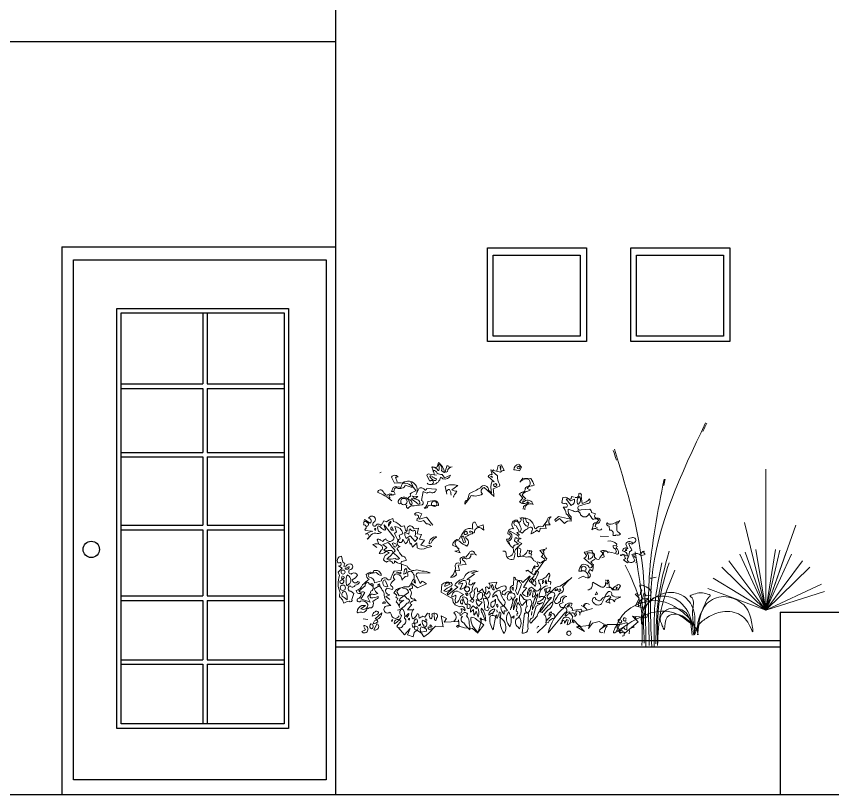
# Model space of a CAD drawing. Extents: x 152 to 700, y -120 to 84.
# Drawn here: x 224.946 to 228.525, y 73.567 to 76.977 of the extents above; entities that cross this region are included whole.
import ezdxf

# ---------------------------------------------------------------- set-up
doc = ezdxf.new("R2010")
doc.units = 0
doc.header["$LTSCALE"] = 0.03
doc.layers.get('0').update_dxf_attribs({"linetype": 'CONTINUOUS'})
doc.layers.add('MUEBLES', color=8, linetype='CONTINUOUS')
doc.layers.add('VEJETACION', color=94, linetype='CONTINUOUS', lineweight=15)

# ---------------------------------------------------------------- blocks, each defined once
blk = doc.blocks.new('A$C76B14522')
at = {"layer": 'VEJETACION'}
for q in [(0.1687, 0.4126), (0.1063, 0.2566), (0.2568, 0.2489), (0.1085, 0.1697), (0.1403, 0.1779), (0.197, 0.1779), (0.2104, 0.1752), (0.2289, 0.1697), (0.0609, 0.1443), (0.0933, 0.1636), (0.244, 0.1636), (0.2765, 0.1443), (0.0402, 0.1262), (0.2972, 0.1262), (0.0148, 0.0937), (0.3318, 0.0763), (0, 0.0632), (0.3402, 0.0549)]:
    blk.add_line((0.1687, 0), q, dxfattribs=at)
blk = doc.blocks.new('A$C01140E55')
at = {"layer": 'VEJETACION'}
for points in [[(0.4186, 0.7321), (0.4138, 0.7425), (0.4129, 0.7434, -0.240921), (0.4421, 0.7293), (0.4449, 0.7293, 0.236053), (0.4421, 0.7566, -0.5), (0.4571, 0.7293, 0.236053), (0.4694, 0.7208, 0.211075), (0.443, 0.7641, 0.162277), (0.4421, 0.7547), (0.4402, 0.7547, -0.383194), (0.4317, 0.7415, -0.056625), (0.4195, 0.7444), (0.4176, 0.7444)], [(0.6877, 0.6145), (0.6444, 0.654, 0.636124), (0.6359, 0.6258, -0.212875), (0.587, 0.6192, -0.040161), (0.5597, 0.5816, -0.538727), (0.571, 0.5985, -0.038391), (0.5795, 0.6277, 0.023422), (0.6275, 0.6531, -0.778931), (0.6632, 0.6418), (0.6764, 0.6296, -0.14267), (0.6783, 0.6823), (0.6877, 0.6785), (0.6613, 0.702, -0.349304), (0.6783, 0.7114), (0.6736, 0.7312), (0.715, 0.7218, -0.186783), (0.7319, 0.7293), (0.7197, 0.7538), (0.7056, 0.7509), (0.6999, 0.7274)], [(0.795, 0.7566, 0.315994), (0.7733, 0.7312, -0.114075), (0.7987, 0.7265), (0.8081, 0.7434), (0.7968, 0.7547)], [(0.4251, 0.7095, 0.143021), (0.4195, 0.7293, -0.358047), (0.4374, 0.7171, 0.172546), (0.46, 0.7105, -0.123093), (0.4694, 0.6964), (0.4967, 0.7086, -0.40274), (0.4628, 0.6917, 0.082748), (0.4524, 0.7001, -0.343094), (0.4195, 0.6672)], [(0.4901, 0.7387, 0.651581), (0.4797, 0.7491, -0.045349), (0.4713, 0.719), (0.4694, 0.7208)], [(0.4769, 0.7208), (0.4825, 0.7246, -0.365204), (0.5042, 0.7444)], [(0.6867, 0.6192, -0.04158), (0.6839, 0.6484, 0.012192), (0.7112, 0.6597, 0.248367), (0.7112, 0.6681, -0.13884), (0.7027, 0.7048), (0.6802, 0.7246), (0.6849, 0.7331)], [(0.7169, 0.7378), (0.7169, 0.7472, 0.535172), (0.714, 0.7415), (0.7169, 0.7293)], [(0.7912, 0.7453, -0.449051), (0.7997, 0.7453, -0.780762), (0.7921, 0.7368, -0.5), (0.7884, 0.7444)], [(0.2322, 0.6079, -1.044418), (0.2369, 0.6211, -0.323349), (0.2454, 0.6201), (0.2463, 0.623), (0.2539, 0.6249, -0.840088), (0.2736, 0.655, 0.4142), (0.2793, 0.6568, -0.154678), (0.2925, 0.6794), (0.2934, 0.6804)], [(0.2623, 0.6794), (0.2558, 0.7001, 0.123093), (0.2661, 0.7011, 0.499542), (0.2379, 0.7001), (0.2511, 0.6738, -0.074951), (0.2887, 0.6728, -0.294968), (0.3442, 0.6399, 0.096375), (0.3197, 0.6258), (0.3226, 0.6164, 0.398468), (0.3094, 0.6013, -0.659393), (0.3254, 0.5769, -0.217575), (0.3132, 0.5985, 0.649521), (0.2671, 0.5947, 0.661377), (0.2774, 0.5834)], [(0.2887, 0.6757), (0.2887, 0.6728), (0.2887, 0.6757), (0.2859, 0.6719, -0.162277), (0.3075, 0.6823, -0.516235), (0.3489, 0.6314), (0.3489, 0.6343)], [(0.3941, 0.6738, 0.566177), (0.4016, 0.6691, 0.534058), (0.4214, 0.6766, 0.630219), (0.4063, 0.6823), (0.3931, 0.7067, -0.679398), (0.4035, 0.7124), (0.4355, 0.7077)], [(0.411, 0.7058, 0.926025), (0.4091, 0.6973, 0.286789), (0.4317, 0.6841), (0.4355, 0.6917, -0.120178), (0.4138, 0.703)], [(0.6717, 0.702), (0.6802, 0.6973, 0.276978), (0.6764, 0.7039), (0.6717, 0.702)], [(0.8222, 0.5562, -0.61586), (0.858, 0.5797, 0.591492), (0.8194, 0.5929), (0.8119, 0.5891, -0.334061), (0.827, 0.6051), (0.811, 0.6201, -0.300079), (0.8354, 0.638), (0.8467, 0.6446), (0.8326, 0.6503, -0.24559), (0.8561, 0.6616), (0.8627, 0.6644, 0.064346), (0.8486, 0.6935), (0.8128, 0.6945), (0.8006, 0.6776, -0.216293), (0.8288, 0.6926, -0.89946), (0.8307, 0.6568, 0.265564), (0.8232, 0.6493, -0.5), (0.81, 0.6333, 0.034439), (0.7978, 0.6258), (0.8128, 0.6079), (0.7987, 0.5919, 0.461777), (0.8354, 0.5919), (0.8411, 0.5891), (0.8157, 0.5712), (0.8147, 0.5599)], [(0.3226, 0.6794), (0.331, 0.6597, -0.489075), (0.3245, 0.655), (0.2972, 0.6644, -0.380188), (0.283, 0.6512, -0.181808), (0.2623, 0.6512, 0.224854), (0.2567, 0.6578, 0.162277), (0.2445, 0.654), (0.2379, 0.6361), (0.2463, 0.6361)], [(0.299, 0.5787), (0.3047, 0.575, 0.54657), (0.3094, 0.5627, -0.272095), (0.3367, 0.574), (0.3724, 0.5787, 0.677032), (0.3696, 0.5966), (0.3771, 0.6361), (0.3922, 0.6296, -0.248367), (0.4148, 0.6314, 0.452606), (0.4336, 0.6465), (0.3922, 0.6503, -0.333328), (0.3837, 0.6418, 0.430618), (0.3593, 0.6512), (0.3442, 0.622)], [(0.4797, 0.6249), (0.4722, 0.6587, -0.198578), (0.5277, 0.6625), (0.5023, 0.6437, 0.173447), (0.5239, 0.638, -0.044205), (0.5108, 0.6183), (0.5089, 0.6136), (0.5108, 0.6117)], [(0.4788, 0.6343, -0.388977), (0.492, 0.6456, -0.162277), (0.4985, 0.6211)], [(0.6905, 0.6691, -0.442368), (0.6971, 0.67, -1.516525), (0.6849, 0.6663), (0.6877, 0.6681)], [(0.2388, 0.5957, 0.094757), (0.1758, 0.6333, -0.699951), (0.2012, 0.6361, 0.222214), (0.2181, 0.6192, -0.480621), (0.2435, 0.6201), (0.2445, 0.6211)], [(1.1403, 0.4781), (1.13, 0.4828, -0.157089), (1.1469, 0.511, 0.333328), (1.1215, 0.5138, -0.128128), (1.1045, 0.5411, -0.797302), (1.0641, 0.5411), (1.0547, 0.5515, -0.408356), (1.034, 0.5524), (1.0123, 0.5599, 0.259506), (1.0246, 0.5251), (1.0246, 0.5063, 0.302765), (0.9954, 0.4969), (0.9737, 0.5185), (0.9568, 0.5053), (0.953, 0.5129), (0.969, 0.527), (1.0217, 0.5157, 0.117401), (1.0029, 0.5392, 0.173203), (0.9897, 0.5684), (1.0067, 0.5684, 0.806671), (0.9926, 0.5834, -0.276978), (0.9841, 0.5891), (0.9888, 0.6107, -0.330963), (1.0227, 0.5957), (1.0396, 0.6032, -0.419418), (1.0246, 0.5759), (1.0029, 0.6023), (1.0246, 0.6051), (1.0264, 0.6154), (1.0377, 0.6117)], [(1.0424, 0.6107, 0.600372), (1.0584, 0.6277, -0.753342), (1.0697, 0.6164), (1.0735, 0.5844, 0.194229), (1.1055, 0.6042, -0.678314), (1.0961, 0.5834, 0.051498), (1.0575, 0.5722, 0.881622), (1.0688, 0.5562), (1.1074, 0.559, -0.201935), (1.1149, 0.5439), (1.1318, 0.5392), (1.1309, 0.5364, 0.881622), (1.1422, 0.5204, -1.244614), (1.1347, 0.4997, 0.436066), (1.1215, 0.4865), (1.1158, 0.4686, -0.359619), (1.1394, 0.4715, 0.522507), (1.1591, 0.4724)], [(1.0613, 0.6154, -0.434998), (1.0547, 0.5797, -0.383423), (1.0613, 0.6154)], [(0.3405, 0.6042, 0.021729), (0.3527, 0.6004, -0.356949), (0.3612, 0.5834, -0.482147), (0.348, 0.5863), (0.3245, 0.6042), (0.3376, 0.607), (0.3405, 0.6042)], [(0.412, 0.575, 0.453766), (0.395, 0.5675, -0.265564), (0.3809, 0.5637, 0.264557), (0.3969, 0.5929), (0.428, 0.5966, -0.415939), (0.444, 0.575), (0.4402, 0.575)], [(0.4167, 0.574, 0.366302), (0.4346, 0.575), (0.4374, 0.575), (0.4346, 0.5759, 1.810471), (0.4148, 0.5759, 0.099014), (0.427, 0.575), (0.4289, 0.575)], [(0.4195, 0.4884), (0.3913, 0.5242), (0.3593, 0.5148), (0.3706, 0.5383, 0.323273), (0.3386, 0.5392), (0.3423, 0.5336, -1.034378), (0.3508, 0.5166), (0.348, 0.5091, 0.280991), (0.3781, 0.5101), (0.3913, 0.495, -0.26123), (0.4101, 0.4875)], [(0.1268, 0.4828, 0.326447), (0.1146, 0.4903), (0.1165, 0.4931, -0.099014), (0.1155, 0.4988), (0.1165, 0.5025, -0.522827), (0.1306, 0.5006), (0.1334, 0.4997, -0.276978), (0.1363, 0.4893, -0.123093), (0.1268, 0.4818, -0.350769), (0.1231, 0.4724, 0.4142), (0.1221, 0.4658), (0.1494, 0.463)], [(0.173, 0.3915), (0.156, 0.4037, -0.294098), (0.1955, 0.3981, -0.441696), (0.1927, 0.3793), (0.1842, 0.3651, 0.332855), (0.2106, 0.3727, -0.375732), (0.2275, 0.3661, 0.339447), (0.2031, 0.3369, 0.128281), (0.2162, 0.3275, -0.578079), (0.2435, 0.3209, 0.276978), (0.2501, 0.3247), (0.2511, 0.3331, 0.124008), (0.2783, 0.319), (0.2812, 0.3294), (0.3019, 0.335, 0.463104), (0.2849, 0.3529, -0.025284), (0.2623, 0.384), (0.2623, 0.3877), (0.2755, 0.3952, -0.779266), (0.2755, 0.4291), (0.2708, 0.4451, 0.118973), (0.2868, 0.4526, 0.363647), (0.252, 0.4828), (0.2595, 0.4602), (0.2501, 0.4526), (0.2642, 0.4263, -0.5), (0.268, 0.4188, 0.970154), (0.2859, 0.4254), (0.2868, 0.4272), (0.299, 0.4075, 0.208466), (0.3113, 0.4282, -0.5), (0.315, 0.4282, 0.056854), (0.3197, 0.4056), (0.3235, 0.4103), (0.3292, 0.3934), (0.348, 0.4112), (0.3508, 0.3905, 0.333328), (0.3903, 0.3905), (0.4148, 0.3952, 0.334427), (0.3894, 0.3962), (0.3659, 0.4009), (0.3828, 0.4235), (0.3602, 0.4282), (0.3696, 0.4489), (0.3508, 0.4508), (0.3564, 0.4762), (0.3348, 0.4734, 1.125015), (0.3066, 0.4658), (0.3028, 0.4611, -0.162277), (0.2953, 0.4856), (0.2802, 0.4828, 0.14122), (0.2463, 0.5053), (0.2435, 0.5176, 0.106674), (0.2153, 0.5035), (0.204, 0.5082), (0.1927, 0.4875, 0.62291), (0.1673, 0.4846, -0.972748), (0.1607, 0.5016, 0.276978), (0.1664, 0.5204, 0.613373), (0.1372, 0.5195, -0.688248), (0.1447, 0.4978), (0.1193, 0.5138), (0.1174, 0.5091)], [(0.2256, 0.4865), (0.2247, 0.4846, -0.369919), (0.2351, 0.5063, -0.265564), (0.2313, 0.4959), (0.2256, 0.4865)], [(0.5239, 0.3924), (0.5051, 0.4018, -0.357925), (0.5343, 0.4282, -0.02861), (0.5578, 0.4668, -0.284912), (0.5936, 0.4715, -0.072906), (0.5936, 0.4978, -0.350769), (0.6039, 0.5016), (0.6143, 0.4818), (0.6388, 0.4903), (0.6425, 0.4677, -0.042465), (0.6275, 0.4781, 0.482147), (0.6011, 0.4583), (0.5964, 0.4536)], [(0.8062, 0.5213, -0.4021), (0.8646, 0.479, 0.236053), (0.8702, 0.4724, -0.350769), (0.9004, 0.4837), (0.9201, 0.5082, -0.513931), (0.938, 0.5251, 0.519897), (0.9333, 0.4912), (0.9116, 0.4903), (0.9154, 0.4752), (0.8891, 0.4762, -0.233566), (0.8834, 0.4592), (0.874, 0.4668, -0.081039), (0.8495, 0.4508), (0.8477, 0.4508), (0.8495, 0.4508, -0.147995), (0.8542, 0.4668, 0.442368), (0.8495, 0.4809, 0.265564), (0.8345, 0.4734, 0.169403), (0.811, 0.4536), (0.8015, 0.4602, 0.349014), (0.8034, 0.4818, 0.066803), (0.7884, 0.511, 0.501038), (0.7648, 0.4893), (0.7724, 0.4734, 0.492294), (0.747, 0.4508, -0.5), (0.7583, 0.4357, -0.4142), (0.7413, 0.4282, 0.138321), (0.7696, 0.3896, -0.529709), (0.7488, 0.3501)], [(0.8006, 0.5213), (0.8025, 0.5204, -1.00415), (0.7884, 0.5053, 1.247116), (0.7837, 0.4865), (0.7987, 0.4592), (0.7874, 0.4564), (0.7987, 0.4451)], [(0.8204, 0.5185, 0.54657), (0.8157, 0.5063, 0.310577), (0.8354, 0.4828), (0.8401, 0.4997, -0.131805), (0.8288, 0.5044), (0.8251, 0.5185)], [(1.225, 0.5053), (1.2194, 0.4941, -0.4142), (1.2259, 0.4922, 0.112411), (1.2278, 0.4592, -0.302765), (1.2363, 0.4555, -0.099014), (1.241, 0.4498, -0.357651), (1.2222, 0.447, -0.463791), (1.2081, 0.4461, 0.593826), (1.193, 0.4677), (1.1911, 0.4846, -0.62767), (1.1827, 0.5006, 0.457672), (1.1939, 0.4941, 0.184982), (1.2203, 0.5006), (1.2353, 0.5072), (1.2382, 0.5091), (1.2288, 0.4969)], [(0.1824, 0.4065), (0.1748, 0.4244, -0.563461), (0.1899, 0.4235), (0.2002, 0.4178, -0.132751), (0.2125, 0.4291, 0.770752), (0.2492, 0.4348), (0.2059, 0.4912, 0.176163), (0.2097, 0.4752, -0.659393), (0.2078, 0.4668, -0.051254), (0.1918, 0.4781, 0.123093), (0.1795, 0.4865, 0.535172), (0.1937, 0.4564, -0.225418), (0.1692, 0.4545, 0.260452), (0.1438, 0.4414), (0.1306, 0.4282, 1.152542), (0.1221, 0.4498)], [(0.1673, 0.4705, 0.618027), (0.1664, 0.4752, 0.162277), (0.1635, 0.4715), (0.1673, 0.4658)], [(0.2454, 0.4677, -1), (0.2388, 0.4818), (0.2463, 0.4658)], [(0.315, 0.4639, -0.480621), (0.3197, 0.4724, 0.516449), (0.3405, 0.4677, -0.249695), (0.3395, 0.4414, -0.105927), (0.3536, 0.4329), (0.3414, 0.4169), (0.3188, 0.4423, -0.054871), (0.3019, 0.431, -0.192581), (0.2962, 0.4583), (0.3141, 0.4498), (0.315, 0.4611)], [(0.1551, 0.4621, 0.093063), (0.1278, 0.4526)], [(0.4355, 0.4367), (0.4364, 0.4367, 0.20787), (0.411, 0.4122), (0.4026, 0.4075, -0.455139), (0.4346, 0.4376), (0.4355, 0.4367)], [(0.5861, 0.4545, -0.618027), (0.5804, 0.4621, -0.649872), (0.5926, 0.4536), (0.5926, 0.4517, 0.048447), (0.5635, 0.4395, 0.291199), (0.5635, 0.4329, -0.493149), (0.5682, 0.3971, -0.073044), (0.5381, 0.4159, 0.819794), (0.5164, 0.4075, 0.07692), (0.5324, 0.3821, 0.333328), (0.5324, 0.3877), (0.5287, 0.3896)], [(0.5465, 0.4385, -0.302765), (0.5531, 0.4404), (0.5625, 0.4159, -0.816528), (0.5522, 0.4169), (0.5446, 0.4376)], [(0.5635, 0.4639, 0.326447), (0.5559, 0.4517, 1.475342), (0.5654, 0.4621)], [(0.8053, 0.4319, -0.243835), (0.7959, 0.4282, -0.263626), (0.7893, 0.4197), (0.8091, 0.4094), (0.7884, 0.3915, -0.535172), (0.7855, 0.3868, 0.371796), (0.779, 0.3651, -0.090164), (0.7733, 0.3407, -0.594772), (0.7404, 0.3661, 0.312363), (0.7347, 0.3745), (0.7253, 0.3755)], [(0.7696, 0.3896, 0.333328), (0.7733, 0.3943, -0.5), (0.7771, 0.4009), (0.795, 0.4065), (0.7771, 0.4207, -0.099014), (0.7799, 0.4338), (0.7865, 0.4338, 0.663971), (0.7968, 0.4301, 0.376755), (0.7808, 0.4498), (0.7573, 0.4621, 0.5), (0.7573, 0.4545, -0.682281), (0.7507, 0.4207), (0.7545, 0.4094)], [(1.3445, 0.3595, -0.369919), (1.3238, 0.3614, 0.264481), (1.2918, 0.3604), (1.304, 0.3341, -0.666656), (1.2702, 0.3397, 0.123093), (1.2815, 0.3717), (1.2918, 0.3793, -0.027252), (1.2777, 0.4075, -0.720749), (1.2815, 0.4103), (1.2909, 0.4056, 0.03653), (1.3078, 0.4178, 0.769547), (1.2899, 0.4329), (1.2749, 0.431)], [(0.2445, 0.368, -0.033035), (0.2727, 0.3435, -0.399994), (0.2539, 0.3435, -0.122452), (0.2172, 0.3407, 0.012192), (0.2539, 0.3764, 0.056335), (0.2407, 0.3924, 0.100357), (0.2219, 0.4131), (0.2002, 0.4037), (0.2172, 0.3915), (0.204, 0.3802, 0.349121), (0.2228, 0.3783), (0.2388, 0.3783), (0.2445, 0.368)], [(0.2445, 0.4028), (0.2407, 0.4094, -0.309357), (0.2529, 0.4094, -0.468369), (0.2586, 0.3971, -0.763794), (0.2482, 0.3971), (0.2463, 0.4)], [(1.1855, 0.4197, -0.247742), (1.225, 0.4056, 0.207977), (1.225, 0.3962), (1.2288, 0.3952)], [(1.2203, 0.3981), (1.209, 0.4, 0.37204), (1.2194, 0.384), (1.2241, 0.3727), (1.2194, 0.3698)], [(1.2993, 0.4112), (1.2937, 0.4103, 0.686798), (1.2645, 0.4056), (1.2739, 0.3858, 0.648468), (1.2504, 0.3764, -0.37442), (1.272, 0.3529), (1.2513, 0.3623, -0.236053), (1.2504, 0.3585), (1.2457, 0.3595), (1.2457, 0.3557), (1.241, 0.3557, -0.4142), (1.2429, 0.3595)], [(0.6096, 0.3576, -0.140045), (0.5992, 0.3717, 0.57489), (0.5776, 0.3661), (0.5635, 0.3491, 0.29335), (0.539, 0.3435), (0.5399, 0.3209), (0.5296, 0.3247, 0.477875), (0.5174, 0.3087, -0.21463), (0.5145, 0.2889, -0.178345), (0.4995, 0.2635), (0.4976, 0.2597, 0.217789), (0.5221, 0.272), (0.5164, 0.2917), (0.5362, 0.2908), (0.5305, 0.3134), (0.5644, 0.3162, 0.213028), (0.5484, 0.3369, -0.817993), (0.5606, 0.3435, 0.658905), (0.5851, 0.3623), (0.5964, 0.3614)], [(0.8448, 0.3774), (0.8345, 0.3802, -0.35936), (0.7959, 0.352, -0.872879), (0.7903, 0.3557), (0.7893, 0.3877, -0.762802), (0.8034, 0.3764, -0.205246), (0.8006, 0.3633), (0.8034, 0.3529)], [(0.8505, 0.2823, 0.4142), (0.8561, 0.2946, -0.085083), (0.8655, 0.3115, 0.409286), (0.8815, 0.3106), (0.874, 0.3275, -0.286789), (0.89, 0.3228, -0.035156), (0.9088, 0.335), (0.9098, 0.3407), (0.8938, 0.352, 0.308105), (0.9013, 0.3633), (0.8881, 0.3783, -0.220123), (0.9041, 0.3802), (0.906, 0.3783), (0.9107, 0.383, 0.907883), (0.9051, 0.3708, 0.222046), (0.9182, 0.3416, -0.523941), (0.9088, 0.335), (0.8768, 0.2889, -0.099014), (0.8815, 0.2833, -0.106323), (0.8646, 0.2475, -0.326889), (0.8684, 0.223), (0.8674, 0.2221), (0.8411, 0.2447), (0.8618, 0.2644, -0.165176), (0.8731, 0.2899, -0.200851), (0.8674, 0.2729, -0.173203), (0.8486, 0.2804), (0.8354, 0.2917, 0.236053), (0.8298, 0.288), (0.826, 0.2899)], [(0.8514, 0.3614, -0.178345), (0.8411, 0.367, -0.817993), (0.8533, 0.3736), (0.8505, 0.3651)], [(1.0716, 0.288), (1.0594, 0.287, -0.159866), (1.0716, 0.3153, -0.443787), (1.1045, 0.3021, 1.153), (1.1093, 0.319), (1.081, 0.3444, 0.251633), (1.0923, 0.3557), (1.0829, 0.3708, -0.035156), (1.114, 0.3774), (1.1168, 0.3774, 0.326782), (1.1281, 0.3633, 0.618027), (1.1478, 0.3397, -0.102722), (1.1629, 0.3604, 0.333328), (1.1544, 0.3745, -0.346832), (1.1845, 0.3717, -0.064789), (1.2231, 0.3633, 0.5), (1.2325, 0.3651, 0.287735), (1.2231, 0.3877), (1.2241, 0.3924)], [(1.1215, 0.3651, -0.489075), (1.0998, 0.3397, 0.257034), (1.0942, 0.368, -0.076462), (1.1158, 0.3661), (1.1196, 0.3651)], [(1.177, 0.3755, 0.092926), (1.1657, 0.3698), (1.1704, 0.351), (1.1591, 0.3454)], [(1.3031, 0.3642, 0.656815), (1.3097, 0.3463, -0.053406), (1.3125, 0.3266), (1.3078, 0.3247)], [(1.3313, 0.3642, -0.132751), (1.3436, 0.3755, -0.5), (1.3436, 0.3717), (1.3417, 0.3708), (1.3492, 0.3604)], [(0.0073, 0.3096, 0.475967), (0.0167, 0.3218, 0.663971), (0.0102, 0.3247), (0.0026, 0.3247, -0.578598), (0.0177, 0.3529), (0.0243, 0.3266, -0.062256), (0.0337, 0.3209, 0.15036), (0.029, 0.3077), (0.0356, 0.3049, -0.28447), (0.0563, 0.32, -0.892212), (0.0553, 0.2936, 0.789642), (0.061, 0.2748, -0.497391), (0.0892, 0.2701, -0.176483), (0.0657, 0.2503, 0.748825), (0.0901, 0.2419), (0.0977, 0.24, -0.225281), (0.0779, 0.2259, -0.647598), (0.0563, 0.223, 0.955292), (0.06, 0.1995), (0.0723, 0.1901), (0.0638, 0.1638, -1), (0.0525, 0.1562, 0.125122), (0.029, 0.1468, -0.137939), (0.0233, 0.1619, -0.062256), (0.0102, 0.1769, -0.18132), (0.013, 0.192, -0.210037), (0.0102, 0.2682), (0.0036, 0.2833), (0.0214, 0.3002), (0.0055, 0.3106)], [(0.811, 0.3538), (0.8307, 0.3482, -0.510468), (0.8599, 0.3341), (0.8702, 0.3294)], [(1.0575, 0.256), (1.0782, 0.2663, 0.25), (1.1027, 0.2588, 0.663467), (1.1008, 0.2814, -0.148178), (1.1083, 0.2955), (1.1187, 0.288, 0.057068), (1.1224, 0.3162, -0.099014), (1.1121, 0.3284), (1.129, 0.3397)], [(0.0525, 0.3077, -0.637756), (0.0327, 0.2983), (0.0497, 0.3068)], [(0.3282, 0.2334, 0.068298), (0.3517, 0.2146), (0.3913, 0.2315, 0.035156), (0.3724, 0.2437), (0.363, 0.2334), (0.3508, 0.2607, -0.984375), (0.3612, 0.2795), (0.4073, 0.2804, 0.108856), (0.3724, 0.288), (0.348, 0.2936, -0.448303), (0.3066, 0.3096), (0.2812, 0.3181), (0.2821, 0.2899), (0.2492, 0.288, 0.080551), (0.2341, 0.2522, -0.524551), (0.2153, 0.2569, 0.59317), (0.1937, 0.2447), (0.1626, 0.2362, 0.390503), (0.141, 0.2607, -0.868866), (0.1466, 0.2776), (0.1711, 0.2823, 0.173203), (0.1927, 0.2682, 0.499069), (0.1598, 0.2899, -0.72995), (0.1457, 0.2833, 0.115616), (0.1268, 0.2729, 0.276978), (0.1391, 0.2522, 0.033035), (0.1108, 0.2277, -0.228363), (0.0826, 0.2023, 0.456192), (0.1043, 0.1901, -0.433426), (0.0892, 0.1666, 1.078903), (0.1024, 0.1562, -0.36409), (0.1344, 0.1421, -0.580322), (0.1033, 0.1224), (0.1231, 0.1365), (0.108, 0.1374, 0.321106), (0.0873, 0.1082, 0.566177), (0.0939, 0.1064, -0.211075), (0.1118, 0.1064, 0.243835), (0.1306, 0.1224, -0.145935), (0.1504, 0.1271, 0.321701), (0.156, 0.1553, -0.013153), (0.1758, 0.1675, 0.333328), (0.1786, 0.176, -0.053406), (0.1475, 0.1703, -1.029831), (0.1588, 0.1854, 0.141342), (0.1777, 0.1901, -0.23027), (0.1617, 0.2108), (0.1871, 0.2249), (0.1852, 0.2325), (0.1767, 0.2268, -0.215332), (0.1974, 0.2042, -0.302765), (0.2049, 0.1816, 0.214661), (0.2351, 0.1374, -0.032745), (0.2144, 0.1346, 1.185196), (0.2313, 0.1082, -0.115112), (0.2379, 0.0951, 0.379791), (0.2511, 0.081, 0.362045), (0.2708, 0.0913)], [(0.2304, 0.1628), (0.2125, 0.1769), (0.2304, 0.1835, -0.43013), (0.2115, 0.2042, -0.263626), (0.2181, 0.2127), (0.2416, 0.207, 0.489075), (0.2379, 0.2212, -0.178345), (0.2332, 0.2287, -0.14975), (0.252, 0.2513, -0.856918), (0.2633, 0.2748, -0.338852), (0.284, 0.2503), (0.283, 0.2475, -0.055374), (0.2981, 0.2644), (0.3085, 0.2654, 0.195877), (0.3075, 0.2795, -0.724503), (0.332, 0.2767, -0.43483), (0.3301, 0.2466, 0.345184), (0.3301, 0.2193, -0.544022), (0.3179, 0.2108), (0.315, 0.2089, -0.362045), (0.3245, 0.1854, 0.396576), (0.3254, 0.1685, 0.236053), (0.3376, 0.1656), (0.3452, 0.1581, 0.401123), (0.3188, 0.1449), (0.3263, 0.1412), (0.3075, 0.1186, 0.137604), (0.3357, 0.1205, 0.396027), (0.332, 0.0781, 0.180374), (0.3508, 0.1007, -0.463791), (0.3574, 0.0932), (0.3583, 0.081, 0.051575), (0.3743, 0.0904), (0.3837, 0.0857, -0.023788), (0.395, 0.1035), (0.4044, 0.1017, 0.368179), (0.411, 0.0791, 0.264557), (0.4148, 0.0998), (0.4195, 0.1017)], [(0.2925, 0.2833, -0.350769), (0.3009, 0.2993, -0.561172), (0.2915, 0.2739), (0.2915, 0.2804)], [(0.6124, 0.2861), (0.6115, 0.288, 0.262833), (0.5606, 0.2692), (0.5531, 0.2541, 0.194489), (0.5145, 0.2268), (0.5287, 0.2174), (0.4844, 0.1845, -0.535172), (0.4835, 0.191), (0.5042, 0.2099), (0.4995, 0.2146, -0.445358), (0.4675, 0.2014, -0.112671), (0.4985, 0.2212, 0.498764), (0.4995, 0.2381, 0.269211), (0.4581, 0.2287), (0.4553, 0.1958), (0.5061, 0.1656, 0.212448), (0.5164, 0.1402), (0.5371, 0.1318, -0.669449), (0.5597, 0.1139, 0.362045), (0.5418, 0.1224, -1.319412), (0.5258, 0.1092, 0.480621), (0.5108, 0.1035, -0.538818), (0.5136, 0.0706), (0.5108, 0.0706)], [(1.098, 0.2569, 0.559616), (1.0754, 0.2889, -0.630219), (1.0735, 0.3068, -0.808411), (1.0895, 0.2936), (1.0848, 0.2908)], [(0.0233, 0.2663), (0.0214, 0.2663), (0.0177, 0.2569, -0.38205), (0.0243, 0.2494, -0.618027), (0.028, 0.2409, -1.341293), (0.013, 0.2456, 0.132751), (0.0309, 0.2607), (0.0262, 0.2644)], [(0.0431, 0.272, -0.432632), (0.0553, 0.2334), (0.0422, 0.224, -0.173904), (0.0422, 0.2673), (0.0431, 0.2692)], [(0.2595, 0.2823), (0.2765, 0.2757, 0.5), (0.2765, 0.2833), (0.2652, 0.2823)], [(0.3395, 0.2494, 0.292984), (0.3376, 0.2372), (0.3433, 0.2353), (0.3395, 0.2513)], [(0.7601, 0.1769, -0.931778), (0.7479, 0.1619, -0.45929), (0.763, 0.1976, -0.660172), (0.7724, 0.2259), (0.7733, 0.2616, -0.442368), (0.7808, 0.256, 0.4142), (0.7846, 0.2494), (0.8072, 0.2456, 0.219635), (0.8138, 0.2381), (0.8429, 0.2663, -0.333328), (0.8458, 0.2635), (0.8157, 0.2165), (0.8307, 0.2146), (0.81, 0.191, 0.188675), (0.8335, 0.176), (0.8354, 0.1769), (0.8364, 0.176, -0.420059), (0.8514, 0.2174), (0.8731, 0.2005, 0.685608), (0.8853, 0.2343), (0.8825, 0.2485, 0.263565), (0.9267, 0.2786, -0.49028), (0.9286, 0.2626), (0.9239, 0.2428, -0.205246), (0.9361, 0.24), (0.9352, 0.2296)], [(0.8524, 0.2372, 0.659393), (0.8561, 0.2541, 0.139038), (0.8514, 0.239), (0.8524, 0.2372)], [(1.0283, 0.2597, -0.032425), (0.9766, 0.2221, 0.210526), (0.9352, 0.1929, 0.557053), (0.9248, 0.1628, -0.431534), (0.9389, 0.1722, 0.015289), (0.89, 0.112, 0.162277), (0.8975, 0.1064, -0.030579), (0.9399, 0.1515, -0.355026), (0.9446, 0.1449, -0.161758), (0.9248, 0.1177), (0.906, 0.0979, -0.32045), (0.9154, 0.0725, -0.099014), (0.9145, 0.0621, -0.46698), (0.9098, 0.0499), (0.8759, 0.0179)], [(1.018, 0.2513), (0.9879, 0.2183, -0.63649), (0.9756, 0.191, 0.04776), (0.9512, 0.1534, 0.639832), (0.9719, 0.1515), (0.9785, 0.1562, -0.689148), (1.0057, 0.176, 0.369919), (0.9888, 0.1628, 0.225418), (0.9897, 0.1506), (0.9747, 0.1431, 0.638885), (0.9935, 0.1299, -0.813461), (0.9973, 0.1045), (0.9248, 0.017, -0.173706), (0.9935, 0.1271, -0.490295), (1.0302, 0.1449), (1.0217, 0.1299, -0.489075), (1.0302, 0.1148), (1.0679, 0.1205), (1.0726, 0.1158)], [(1.3981, 0.2616, -0.081085), (1.3718, 0.2569)], [(0.1504, 0.2268), (0.1504, 0.2249), (0.1522, 0.224, -0.051575), (0.1466, 0.2325, -0.580322), (0.1579, 0.2259, 0.442368), (0.157, 0.2193, -0.445358), (0.1475, 0.2005, -0.177689), (0.1334, 0.176, 0.15036), (0.1381, 0.1628), (0.1438, 0.1515), (0.1033, 0.1656, 0.019806), (0.1212, 0.1948, 0.195877), (0.1071, 0.1958, -0.32045), (0.0948, 0.2005), (0.1221, 0.223, -0.171616), (0.1287, 0.239, -0.427887), (0.14, 0.2315), (0.1466, 0.2277)], [(0.2097, 0.2485), (0.2078, 0.2503, 0.940445), (0.2219, 0.2202), (0.2106, 0.2456)], [(0.2633, 0.1167, 0.179703), (0.3066, 0.1478, 1.048752), (0.3056, 0.1666, 0.319077), (0.2821, 0.1807), (0.2708, 0.1788), (0.2605, 0.1976, -0.261322), (0.3038, 0.2193, 0.45993), (0.3188, 0.2259), (0.3235, 0.2343)], [(0.2849, 0.2155, 0.15036), (0.2943, 0.2127, -0.384125), (0.3122, 0.1939), (0.2755, 0.1685), (0.2718, 0.1572, 0.045349), (0.2868, 0.1581), (0.2915, 0.16)], [(0.4938, 0.2296, 0.541687), (0.4872, 0.2353, 0.576218), (0.4713, 0.2202), (0.491, 0.2287)], [(0.5569, 0.2466, 0.162277), (0.539, 0.24, 0.463791), (0.5324, 0.2325), (0.5334, 0.2306), (0.5503, 0.2353, -0.058853), (0.5371, 0.2089, 0.588898), (0.5635, 0.2456), (0.5597, 0.2466)], [(0.6651, 0.1252), (0.6595, 0.1139), (0.6463, 0.1186), (0.6444, 0.1534, -0.355026), (0.6425, 0.1694, 0.788391), (0.666, 0.1995), (0.6547, 0.1863, -0.312881), (0.6369, 0.2099, -0.116058), (0.618, 0.1967, -0.265564), (0.6143, 0.2005, 0.226822), (0.6133, 0.2136, 0.49527), (0.6049, 0.2108, 0.295303), (0.6011, 0.1929, -0.346893), (0.5804, 0.1581), (0.5936, 0.1496), (0.5992, 0.16, -0.244461), (0.5804, 0.191, 0.215332), (0.5917, 0.2014, -0.236053), (0.6049, 0.2381), (0.5936, 0.2353, -0.59729), (0.5766, 0.2306), (0.5804, 0.2494), (0.5766, 0.2503)], [(0.7705, 0.1572, -0.149368), (0.779, 0.1751, 0.589905), (0.7583, 0.191), (0.7564, 0.1967, 0.490158), (0.7357, 0.1845, -1.060547), (0.7281, 0.2014, 0.776093), (0.7347, 0.224, 0.142365), (0.6999, 0.208), (0.6914, 0.2193), (0.699, 0.24), (0.6642, 0.2343, -0.50354), (0.6632, 0.2099, 0.628937), (0.65, 0.2165, -0.265564), (0.6425, 0.1826, -0.169571), (0.6623, 0.1506, -0.119873), (0.6576, 0.128), (0.6707, 0.1252)], [(0.6877, 0.207), (0.6877, 0.2052, -0.602081), (0.6802, 0.2287), (0.6877, 0.207)], [(0.7724, 0.2118), (0.7714, 0.2174, 0.663971), (0.7677, 0.208), (0.7714, 0.208), (0.7714, 0.2033)], [(0.7903, 0.1835), (0.7818, 0.2014, 0.065445), (0.7903, 0.2428, -0.659393), (0.7997, 0.24, -0.236053), (0.8072, 0.2287), (0.7903, 0.1835)], [(0.9013, 0.1496), (0.8721, 0.1336), (0.8571, 0.0828, 0.621735), (0.8477, 0.0593), (0.8759, 0.0904, -0.145264), (0.89, 0.1148, -0.318115), (0.8985, 0.1318), (0.9145, 0.1694, 0.4142), (0.8853, 0.1722, -0.3983), (0.9211, 0.224)], [(0.9163, 0.2118, 0.240036), (0.9192, 0.192, 0.2379), (0.9342, 0.2174), (0.9079, 0.2089), (0.9154, 0.1826), (0.9051, 0.1769, -0.236053), (0.906, 0.1722, -0.178345), (0.8796, 0.1525), (0.8778, 0.144, -0.026764), (0.8975, 0.1478), (0.8956, 0.1487)], [(0.8994, 0.2325), (0.8994, 0.2381), (0.9032, 0.2362, 0.302765), (0.9051, 0.2437, 0.265564), (0.9013, 0.2475), (0.8994, 0.2409)], [(0.9145, 0.2475, 0.195877), (0.9135, 0.2334, 0.4142), (0.9182, 0.2334), (0.9145, 0.2494)], [(1.0989, 0.2052, 0.444092), (1.1177, 0.2315, -0.197815), (1.1205, 0.239), (1.1554, 0.2183, 0.607483), (1.1761, 0.2343), (1.177, 0.239), (1.1817, 0.2306, 0.589737), (1.1817, 0.2466, -0.60791), (1.1902, 0.2437), (1.1921, 0.2193, -0.177399), (1.2062, 0.2061), (1.2316, 0.2052), (1.241, 0.224, 0.765594), (1.225, 0.223, 0.420074), (1.2099, 0.2089), (1.2128, 0.207), (1.2043, 0.2136)], [(1.1779, 0.2503, -0.173203), (1.1751, 0.2437)], [(1.2269, 0.2155, 1), (1.2231, 0.2118), (1.225, 0.2099), (1.2269, 0.2155)], [(1.3445, 0.192), (1.3276, 0.1374), (1.321, 0.1346), (1.3182, 0.1487), (1.336, 0.1666, 0.182709), (1.3605, 0.1694, 0.162277), (1.3643, 0.1666), (1.3492, 0.1572, -0.442368), (1.3511, 0.144), (1.3417, 0.1261), (1.3069, 0.1355), (1.3238, 0.1694), (1.3059, 0.1863), (1.3144, 0.1892, 0.608597), (1.3266, 0.1845), (1.3295, 0.1854, -0.302765), (1.3351, 0.2023), (1.3247, 0.223, -0.435272), (1.3464, 0.2212, -0.199997), (1.3737, 0.2033, -0.39035), (1.3709, 0.1816), (1.3539, 0.1788), (1.3445, 0.1929), (1.3445, 0.192)], [(0.0365, 0.1986, 0.975662), (0.0299, 0.1722), (0.0431, 0.1619, 0.17128), (0.0374, 0.1958)], [(0.2774, 0.2146, 0.203552), (0.2473, 0.1929), (0.2605, 0.1826), (0.2567, 0.1741), (0.2652, 0.1675), (0.2576, 0.1534, -0.169113), (0.2727, 0.1289)], [(0.5305, 0.1986, 0.456619), (0.5051, 0.1873, 0.205246), (0.5023, 0.1741), (0.5192, 0.1826, -0.146759), (0.5164, 0.1638), (0.5183, 0.1468, 0.245285), (0.5399, 0.1769), (0.5531, 0.1854), (0.5334, 0.1967)], [(0.5635, 0.1901, -0.5), (0.571, 0.1901, -0.582718), (0.5691, 0.1807), (0.5672, 0.1807), (0.5616, 0.1892)], [(0.6265, 0.1939, -0.630219), (0.6369, 0.1845, -0.40654), (0.6218, 0.16, -0.689621), (0.6265, 0.1939)], [(0.731, 0.1336), (0.746, 0.1148, -0.204086), (0.7319, 0.1139), (0.731, 0.0988, -0.226822), (0.7169, 0.128), (0.7169, 0.1318, 0.749039), (0.7291, 0.1628, -0.077942), (0.7121, 0.2042, 0.34404), (0.6802, 0.1732), (0.6971, 0.1845, -0.080353), (0.7046, 0.1638), (0.7253, 0.1374)], [(0.8307, 0.16), (0.8467, 0.1628, -0.352936), (0.8467, 0.1308, -0.5103), (0.8204, 0.1035), (0.811, 0.016, 0.554825), (0.8354, 0.0424), (0.8382, 0.1017, -0.628204), (0.8317, 0.1327, -0.044617), (0.8288, 0.1534, 0.4142), (0.8307, 0.16, 0.205246), (0.8185, 0.1628), (0.8025, 0.1863, 0.298126), (0.81, 0.1365), (0.8307, 0.16)], [(0.8439, 0.1807, -0.592255), (0.8495, 0.2052, -0.099731), (0.8448, 0.1835), (0.8439, 0.1807)], [(0.8552, 0.1186, -0.174072), (0.8787, 0.1882, -0.088486), (0.858, 0.1242)], [(0.858, 0.1958, -0.4142), (0.8608, 0.2023, -0.738571), (0.8561, 0.1732), (0.8571, 0.1929)], [(0.9295, 0.2023, -0.062256), (0.9352, 0.1929, -0.882339), (0.9512, 0.1769), (0.9455, 0.1515)], [(0.9625, 0.2099), (0.9653, 0.2099, -0.707504), (0.954, 0.2033), (0.9596, 0.208)], [(0.9709, 0.2042, -0.380188), (0.9775, 0.2099), (0.9803, 0.2033), (0.9709, 0.1967), (0.9709, 0.2014)], [(1.2419, 0.1741), (1.2175, 0.1628, -0.162277), (1.2156, 0.1534, 0.291199), (1.1977, 0.1647, 0.630219), (1.1958, 0.1468), (1.1779, 0.1525), (1.1996, 0.1741, 0.4142), (1.1892, 0.1788, -0.124695), (1.1732, 0.1751, -0.156006), (1.1892, 0.1986, -0.597885), (1.2024, 0.1835, 0.261948), (1.2335, 0.1751), (1.2401, 0.1732), (1.241, 0.1751), (1.2419, 0.1741)], [(0.2068, 0.1543, 0.25296), (0.1974, 0.1468), (0.2115, 0.1468), (0.2087, 0.1515)], [(0.2859, 0.1591), (0.2868, 0.1581, 0.247803), (0.2708, 0.1346)], [(0.5503, 0.1572, 0.741867), (0.5418, 0.16, 0.6409), (0.5494, 0.1431), (0.5503, 0.1543)], [(0.5691, 0.1384), (0.5691, 0.1252, 1.877945), (0.5672, 0.1412, -0.4142), (0.5578, 0.1506), (0.5494, 0.1741, -0.674286), (0.5691, 0.1478), (0.5691, 0.1449)], [(0.6096, 0.1619), (0.635, 0.1515), (0.6199, 0.1346, -0.284134), (0.6096, 0.1619), (0.6086, 0.1628), (0.6096, 0.1619)], [(0.6933, 0.1647, -0.297256), (0.6802, 0.128, -0.782791), (0.6877, 0.1562), (0.6914, 0.1619)], [(0.7648, 0.1713, -0.272202), (0.7658, 0.1402, -0.236053), (0.7611, 0.1252), (0.7592, 0.1186)], [(0.7724, 0.1177, -0.079437), (0.778, 0.1562), (0.7865, 0.1685, -0.618027), (0.7884, 0.1647), (0.7724, 0.1177)], [(0.7884, 0.0913, -0.35614), (0.7912, 0.1035, 0.302765), (0.7855, 0.1129), (0.7837, 0.1139), (0.7884, 0.1308, -0.618027), (0.7855, 0.1327), (0.7912, 0.1496, -0.499023), (0.7855, 0.0781, 0.420273), (0.7912, 0.0433), (0.7987, 0.0348, 0.254562), (0.7997, 0.0828), (0.7959, 0.0838)], [(1.1055, 0.1421, 0.278625), (1.082, 0.1431, 0.07106), (1.0791, 0.1355), (1.0829, 0.1327), (1.082, 0.1318), (1.081, 0.1318), (1.0876, 0.144)], [(1.1375, 0.1619, -0.319077), (1.1309, 0.1722, 0.777725), (1.1234, 0.1496, 0.455246), (1.1582, 0.1449), (1.1714, 0.1713), (1.1695, 0.1732, 0.25296), (1.1601, 0.1656, -0.489075), (1.1375, 0.1619)], [(0.1682, 0.0969, 0.403595), (0.1805, 0.1064, 0.566177), (0.1654, 0.1092, 0.2939), (0.1532, 0.0904), (0.1654, 0.0951)], [(0.2708, 0.0734), (0.2802, 0.0697), (0.2605, 0.0461, 0.693726), (0.2887, 0.0527, 0.640244), (0.2943, 0.0819, 0.209961), (0.2878, 0.1205, 0.4142), (0.2765, 0.1148, 0.502121), (0.2821, 0.0932, -0.199463), (0.2501, 0.0574, -0.690872), (0.2708, 0.0734)], [(0.6124, 0.1327), (0.6115, 0.1271), (0.6143, 0.1289, -0.242218), (0.6171, 0.0866), (0.6086, 0.112, -0.092926), (0.6011, 0.0951), (0.5983, 0.096), (0.5964, 0.1195), (0.5842, 0.1082, -0.309006), (0.5955, 0.1355), (0.6096, 0.1224), (0.6105, 0.1242)], [(0.6322, 0.1261, 0.305054), (0.635, 0.1054), (0.6491, 0.0678, 0.208984), (0.6322, 0.1261)], [(0.682, 0.1054), (0.6802, 0.1045), (0.682, 0.1045), (0.682, 0.0988, 0.099014), (0.6764, 0.1035), (0.6642, 0.0951, -0.428558), (0.6905, 0.1214, -0.211655), (0.682, 0.1054)], [(0.7018, 0.1289), (0.6971, 0.1402), (0.7027, 0.1431, -0.195877), (0.7018, 0.1289)], [(0.715, 0.0838, -0.523941), (0.7084, 0.0932), (0.7093, 0.1082, -0.5), (0.7169, 0.1007, 0.072708), (0.715, 0.0499, 0.077194), (0.731, 0.0151, 0.423996), (0.715, 0.0838)], [(0.7573, 0.0433, -0.356445), (0.7507, 0.1092, -0.241074), (0.7583, 0.048)], [(0.9408, 0.1092, 0.4142), (0.9276, 0.0932, -0.198578), (0.9455, 0.1017, -0.4142), (0.953, 0.0847), (0.953, 0.0828, 0.297668), (0.9248, 0.0612), (0.9154, 0.0621)], [(1.0133, 0.0998, 0.291199), (1.0208, 0.1082, 0.528915), (0.9992, 0.0904, 0.039932), (1.0104, 0.0979)], [(1.0189, 0.1393), (1.017, 0.1421), (1.0067, 0.1318, 0.630219), (1.017, 0.1365)], [(1.0613, 0.1035, 0.45993), (1.0537, 0.1139, 0.578781), (1.0481, 0.0979), (1.0443, 0.0922)], [(1.0631, 0.0951, -0.447098), (1.081, 0.1129), (1.1187, 0.1233)], [(1.0951, 0.1167, 0.159607), (1.0801, 0.1308), (1.0688, 0.1365)], [(0.1739, 0.0762, 0.335266), (0.1946, 0.1054), (0.1664, 0.0791, -0.380188), (0.1777, 0.0659, -0.218826), (0.1579, 0.0574, -0.173203), (0.1635, 0.0706), (0.173, 0.0725)], [(0.2426, 0.0715), (0.2416, 0.0762), (0.2379, 0.0697, 0.4142), (0.2416, 0.0678), (0.2416, 0.0687)], [(0.315, 0.1007), (0.3122, 0.1017, 0.132751), (0.3009, 0.0894, 0.236053), (0.3056, 0.0866), (0.3132, 0.0979)], [(0.3489, 0.0781, 0.437042), (0.3357, 0.0631, 1.073196), (0.3499, 0.0744), (0.3499, 0.0753)], [(0.3819, 0.0678, 0.323349), (0.3903, 0.0687, 0.697281), (0.3875, 0.0781), (0.3819, 0.0668), (0.3922, 0.0621, -0.421158), (0.379, 0.0386), (0.3677, 0.0433, 0.400543), (0.3677, 0.0198), (0.3903, 0.0245, 0.60791), (0.3847, 0.0358, -0.092926), (0.379, 0.0499, -0.257919), (0.3724, 0.0697), (0.3734, 0.0725), (0.3819, 0.0678)], [(0.4242, 0.096), (0.4233, 0.1035, -0.775711), (0.4346, 0.0819), (0.4336, 0.0725, -0.566177), (0.4261, 0.0772), (0.4242, 0.0932)], [(0.5371, 0.096), (0.5362, 0.096), (0.5484, 0.0885, 0.643906), (0.555, 0.0612, 0.101837), (0.5813, 0.0311, 0.105927), (0.5785, 0.0574, 0.22554), (0.5663, 0.0922, 0.4142), (0.5701, 0.1007, 0.580322), (0.5475, 0.0988), (0.5371, 0.096)], [(0.587, 0.0857, -0.195694), (0.6105, 0.0762), (0.6425, 0.0527), (0.618, 0.0207, -0.258652), (0.5851, 0.0847)], [(0.6256, 0.0772), (0.6256, 0.08, -0.236053), (0.6303, 0.081), (0.6322, 0.0772), (0.6293, 0.0753), (0.634, 0.0734)], [(0.6933, 0.0866), (0.6839, 0.0301, -0.216599), (0.6698, 0.0904, -0.447189), (0.6971, 0.0838), (0.7027, 0.0819), (0.699, 0.096), (0.6952, 0.0913)], [(0.9389, 0.096, -0.109482), (0.9211, 0.0762), (0.9173, 0.0706)], [(0.9879, 0.0715, -0.632065), (0.9954, 0.064), (0.9954, 0.0602), (1.0067, 0.0753, -0.680847), (1.0104, 0.0668), (1.0076, 0.0527, 0.580322), (1.0208, 0.0762, 0.820084), (0.9869, 0.0687), (0.986, 0.0668), (0.9832, 0.0687), (0.9879, 0.0715)], [(1.0387, 0.0612, -0.424515), (1.033, 0.0875), (1.0217, 0.1017, -0.880783), (1.0406, 0.0875)], [(1.2419, 0.0744, 1.182175), (1.2353, 0.0631, 0.588394), (1.2476, 0.0668), (1.2438, 0.0715)], [(1.2664, 0.0781, 1.387421), (1.2551, 0.0725, 0.544022), (1.2655, 0.0706), (1.2655, 0.0753)], [(0.1174, 0.0443, -0.236053), (0.1165, 0.049, -1.2724), (0.1127, 0.0179), (0.1071, 0.0235), (0.124, 0.0301), (0.1184, 0.0414)], [(0.1475, 0.0574, -0.701004), (0.1504, 0.0348, -0.468369), (0.1438, 0.0527), (0.1475, 0.0574)], [(0.1739, 0.0574, -0.632828), (0.173, 0.032, -0.388977), (0.1607, 0.0311), (0.173, 0.0546)], [(0.3282, 0.0546), (0.3282, 0.0574, -0.669312), (0.3405, 0.0471), (0.331, 0.0405), (0.3282, 0.0518)], [(0.4035, 0.0424), (0.3979, 0.0443, 0.784103), (0.4186, 0.0348), (0.4063, 0.0414)], [(0.4129, 0.048, 0.099014), (0.4073, 0.0527, 0.895035), (0.4157, 0.0443), (0.4148, 0.0452)], [(0.5258, 0.049), (0.5315, 0.049, -0.236053), (0.5324, 0.0443, -0.4142), (0.5268, 0.0424), (0.5221, 0.0471), (0.523, 0.048)], [(0.8749, 0.0377, -0.368179), (0.8834, 0.0452), (0.8806, 0.0461)], [(0.9822, 0.0631), (0.9785, 0.0565, 0.45993), (0.9841, 0.0612), (0.9841, 0.0621)], [(1.1695, 0.016, -0.165222), (1.1827, 0.0471), (1.1751, 0.0527), (1.1507, 0.0311, 0.703232), (1.1638, 0.0188)], [(1.2673, 0.0621), (1.2739, 0.0546, 0.185669), (1.2692, 0.0311, -0.373596), (1.2551, 0.0424), (1.2457, 0.0339, -0.302765), (1.2269, 0.0395, -0.609818), (1.2457, 0.0546), (1.2655, 0.0612)], [(1.2485, 0.0038, 0.535172), (1.2579, 0.0094), (1.2608, 0.0188, -0.069427), (1.2495, 0.0245), (1.2495, 0.0273, 0.38205), (1.2372, 0.0245, 0.608597), (1.241, 0.016), (1.2457, 0.0207)]]:
    blk.add_lwpolyline(points, format="xyb", dxfattribs=at)
for points in [[(0.1927, 0.7218), (0.1871, 0.718)], [(0.8006, 0.6794), (0.8015, 0.6785), (0.8015, 0.6804), (0.8034, 0.6804)], [(0.2398, 0.623), (0.2379, 0.6211), (0.2398, 0.623)], [(0.3405, 0.6042), (0.3536, 0.6154), (0.3292, 0.6164), (0.3348, 0.6107)], [(1.1525, 0.4414), (1.1892, 0.4395)], [(0.5155, 0.3745), (0.5334, 0.3783), (0.539, 0.368), (0.5155, 0.3745)], [(0.8524, 0.3623), (0.8477, 0.3529), (0.8495, 0.351)], [(0.9173, 0.3896), (0.9135, 0.3858)], [(1.1845, 0.3717), (1.1874, 0.368)], [(1.2513, 0.3585), (1.257, 0.3576), (1.2636, 0.3426), (1.2551, 0.3378), (1.272, 0.3237), (1.2758, 0.3256)], [(1.2645, 0.384), (1.2617, 0.3783), (1.2692, 0.3774), (1.2645, 0.3849), (1.2645, 0.384)], [(0.5682, 0.2513), (0.5738, 0.2513), (0.5729, 0.2541), (0.6011, 0.2739), (0.5889, 0.2795), (0.6171, 0.287)], [(0.8665, 0.3059), (0.8655, 0.2974)], [(1.1996, 0.2146), (1.1808, 0.2165)], [(1.1356, 0.1958), (1.1309, 0.1835), (1.1412, 0.1863), (1.1356, 0.1967), (1.1356, 0.1958)], [(0.7018, 0.1101), (0.7009, 0.1082), (0.6999, 0.1177)], [(0.7648, 0.1365), (0.762, 0.1289)], [(0.8524, 0.1101), (0.8514, 0.0941)], [(0.9389, 0.1092), (0.9389, 0.1045)], [(0.1127, 0.0791), (0.1334, 0.0753)], [(0.2665, 0.0411), (0.2952, 0.0082), (0.3199, 0.037), (0.3076, 0.0082), (0.3322, 0), (0.3363, 0.0185), (0.3487, 0.0287), (0.3692, 0.0164), (0.3795, 0), (0.4, 0.0144), (0.4308, 0.0472), (0.4637, 0.0431), (0.4555, 0.0924), (0.4781, 0.0801), (0.4678, 0.0636), (0.5294, 0.0677), (0.5315, 0.0739), (0.5336, 0.0472), (0.5582, 0.039), (0.5931, 0.037), (0.6157, 0.0164), (0.6301, 0.0657), (0.6281, 0.078), (0.6527, 0.0719)], [(0.316, 0.0772), (0.316, 0.0819), (0.3113, 0.0781), (0.316, 0.0734)], [(0.7771, 0.0885), (0.7752, 0.0913), (0.7648, 0.0847), (0.7724, 0.081), (0.7752, 0.0857)], [(1.0287, 0.0616), (1.0348, 0.0739), (1.0841, 0.0226), (1.0492, 0.0431), (1.1026, 0.0493), (1.1109, 0.0698), (1.1006, 0.037), (1.1191, 0.0595), (1.1478, 0.0677), (1.1704, 0.0554), (1.1622, 0.039), (1.1848, 0.0534), (1.2382, 0.0534), (1.2238, 0.0267), (1.2608, 0.0164), (1.3184, 0.0657), (1.2937, 0.0903), (1.3574, 0.0842), (1.3594, 0.0965)], [(1.3059, 0.0847), (1.3031, 0.0791), (1.3106, 0.0781), (1.3059, 0.0857), (1.3059, 0.0847)], [(0.3649, 0.0574), (0.364, 0.0518), (0.3612, 0.0537), (0.3564, 0.049), (0.364, 0.049)], [(0.986, 0.0668), (0.9841, 0.0659), (0.986, 0.0659), (0.986, 0.0668)], [(1.0547, 0.0443), (1.0631, 0.0508), (1.0631, 0.0443)], [(1.2937, 0.0405), (1.2965, 0.0433), (1.2937, 0.0414), (1.2909, 0.0433), (1.2918, 0.0395), (1.2937, 0.0405)], [(1.2984, 0.0452), (1.3012, 0.0405)], [(1.2805, 0.0283), (1.2796, 0.0123)]]:
    blk.add_lwpolyline(points, dxfattribs=at)
for centre, radius in [((0.292, 0.5924), 0.0141), ((0.0252, 0.2837), 0.00894), ((0.0243, 0.2146), 0.0118), ((0.5691, 0.2085), 0.0108), ((0.3461, 0.0377), 0.008), ((1.0156, 0.0156), 0.00941)]:
    blk.add_circle(centre, radius, dxfattribs=at)
blk = doc.blocks.new('A$C54562DA0')
at = {"layer": 'VEJETACION'}
for points, knots in [([(0.1755, 0.0001), (0.1731, 0.0232), (0.1672, 0.0518), (0.1369, 0.0854), (0.0943, 0.0868), (0.0655, 0.0714), (0.0647, 0.0125), (0.0545, 0.0537), (0.0951, 0.0992), (0.1532, 0.0925), (0.18, 0.0553), (0.1782, 0.0236), (0.1772, 0.0045), (0.177, 0.001)], [0, 0, 0, 0, 0.0366558, 0.0875452, 0.1207962, 0.1544105, 0.192278, 0.1943817, 0.2743041, 0.3190782, 0.3536804, 0.4002472, 0.4109487, 0.4109487, 0.4109487, 0.4109487]), ([(0.1786, 0.0107), (0.175, 0.0252), (0.1693, 0.0481), (0.1779, 0.0797), (0.1652, 0.0864), (0.1868, 0.0935), (0.1921, 0.0941), (0.2151, 0.0879), (0.2053, 0.0809), (0.2005, 0.068), (0.1893, 0.0458), (0.1821, 0.022), (0.1845, 0.0058), (0.1841, 0.001)], [0, 0, 0, 0, 0.0472165, 0.0740602, 0.0759007, 0.0848306, 0.1114253, 0.1223864, 0.1267173, 0.140458, 0.1655861, 0.2001398, 0.2145458, 0.2145458, 0.2145458, 0.2145458]), ([(0.1719, 0.0234), (0.1618, 0.0317), (0.1162, 0.0687), (0.0575, 0.045), (-0.0056, -0.0012), (0.0129, 0.0362), (0.0323, 0.0617), (0.0913, 0.0847), (0.1456, 0.0597), (0.1756, 0.0272), (0.1845, 0.0062), (0.1854, 0.001)], [0, 0, 0, 0, 0.0379024, 0.169579, 0.184265, 0.2055761, 0.2441998, 0.3065625, 0.3663082, 0.4155117, 0.431277, 0.431277, 0.431277, 0.431277])]:
    blk.add_open_spline(points, degree=3, knots=knots, dxfattribs=at)
for points in [[(0.1848, 0.0035), (0.2046, 0.0693), (0.2409, 0.0846), (0.2812, 0.0699), (0.3022, 0.0295), (0.3042, 0.0081), (0.3011, 0.0147), (0.2782, 0.0443), (0.2388, 0.0515), (0.2057, 0.0387), (0.1862, 0.0224), (0.1776, 0.0015)], [(0.1776, 0.0199), (0.1321, 0.0464), (0.1143, 0.0336), (0.1107, 0.0122), (0.1066, 0.0209), (0.102, 0.0377), (0.1122, 0.053), (0.1306, 0.0591), (0.1587, 0.0489), (0.1689, 0.026), (0.172, 0)]]:
    blk.add_spline(points, degree=3, dxfattribs=at)
blk = doc.blocks.new('A$C68F454BD')
at = {"layer": 'VEJETACION'}
for points in [[(0.1684, 0), (0.1684, 0.2939), (0.4045, 0.9796)], [(0.4103, 0.9781), (0.392, 0.9414)], [(0, 0.8589), (0.0133, 0.8164)], [(0.143, 0), (0.1212, 0.4027), (0.005, 0.8635)], [(0.1576, 0.0036), (0.1576, 0.3048), (0.2229, 0.7329)], [(0.2218, 0.7056), (0.2268, 0.7331)], [(0.1358, 0.0145), (0.1249, 0.2068), (0.0958, 0.4136)], [(0.1866, 0.0109), (0.1975, 0.2104), (0.2447, 0.4173)], [(0.1793, 0), (0.183, 0.1887), (0.212, 0.3665)], [(0.1939, 0.0109), (0.2011, 0.1959), (0.2447, 0.3665)], [(0.1249, 0.0036), (0.1176, 0.1887), (0.0523, 0.3556)], [(0.1939, 0.0036), (0.2084, 0.156), (0.2701, 0.3338)]]:
    blk.add_spline(points, degree=3, dxfattribs=at)

msp = doc.modelspace()

# ---------------------------------------------------------------- linework, layer by layer
at = {"ltscale": 0.03}
for p, q in [((226.3453, 78.0668), (226.3453, 73.5668)), ((220.3453, 76.8668), (226.3453, 76.8668)), ((225.1453, 75.9668), (225.1453, 73.5668)), ((225.1453, 75.9668), (226.3453, 75.9668)), ((228.2953, 74.3668), (228.2953, 73.5668)), ((228.2953, 74.3668), (228.6453, 74.3668)), ((228.2953, 74.2403), (226.3453, 74.2403)), ((228.2953, 74.2129), (226.3453, 74.2129)), ((224.8453, 73.5668), (229.4528, 73.5668))]:
    msp.add_line(p, q, dxfattribs=at)
for points in [[(227.0117, 75.9627), (227.4464, 75.9627), (227.4464, 75.5527), (227.0117, 75.5527)], [(227.6395, 75.9627), (228.0742, 75.9627), (228.0742, 75.5527), (227.6395, 75.5527)]]:
    msp.add_lwpolyline(points, close=True)
msp.add_circle((225.2748, 74.6414), 0.0359, dxfattribs=at)
at = {"layer": 'MUEBLES', "ltscale": 0.03}
for p, q in [((225.3866, 75.6974), (226.14, 75.6974)), ((225.3866, 73.8568), (225.3866, 75.6974)), ((226.14, 75.6974), (226.14, 73.8568)), ((225.4066, 75.6774), (226.12, 75.6774)), ((225.4066, 73.8768), (225.4066, 75.6774)), ((225.7633, 75.6774), (225.7633, 75.3669)), ((225.7833, 75.6774), (225.7833, 75.3669)), ((226.12, 75.6774), (226.12, 73.8768)), ((225.4066, 75.3669), (225.7633, 75.3669)), ((225.7833, 75.3669), (226.12, 75.3669)), ((225.4066, 75.3469), (225.7633, 75.3469)), ((225.7633, 75.3469), (225.7633, 75.0665)), ((225.7833, 75.3469), (226.12, 75.3469)), ((225.7833, 75.3469), (225.7833, 75.0665)), ((225.4066, 75.0665), (225.7633, 75.0665)), ((225.4066, 75.0465), (225.7633, 75.0465)), ((225.7633, 75.0465), (225.7633, 74.7474)), ((225.7833, 75.0665), (226.12, 75.0665)), ((225.7833, 75.0465), (226.12, 75.0465)), ((225.7833, 75.0465), (225.7833, 74.7474)), ((225.4066, 74.7474), (225.7633, 74.7474)), ((225.4066, 74.7274), (225.7633, 74.7274)), ((225.7633, 74.7274), (225.7633, 74.4374)), ((225.7833, 74.7474), (226.12, 74.7474)), ((225.7833, 74.7274), (226.12, 74.7274)), ((225.7833, 74.7274), (225.7833, 74.4374)), ((225.4066, 74.4374), (225.7633, 74.4374)), ((225.7833, 74.4374), (226.12, 74.4374)), ((225.4066, 74.4174), (225.7633, 74.4174)), ((225.7633, 74.4174), (225.7633, 74.1579)), ((225.7833, 74.4174), (226.12, 74.4174)), ((225.7833, 74.4174), (225.7833, 74.1579)), ((225.4066, 74.1579), (225.7633, 74.1579)), ((225.7833, 74.1579), (226.12, 74.1579)), ((225.4066, 74.1379), (225.7633, 74.1379)), ((225.7633, 74.1379), (225.7633, 73.8768)), ((225.7833, 74.1379), (226.12, 74.1379)), ((225.7833, 74.1379), (225.7833, 73.8768)), ((226.12, 73.8768), (225.4066, 73.8768)), ((226.14, 73.8568), (225.3866, 73.8568))]:
    msp.add_line(p, q, dxfattribs=at)
for points in [[(225.1973, 75.9106), (226.305, 75.9106), (226.305, 73.6323), (225.1973, 73.6323)], [(227.0366, 75.9312), (227.4179, 75.9312), (227.4179, 75.5753), (227.0366, 75.5753)], [(227.6644, 75.9312), (228.0458, 75.9312), (228.0458, 75.5753), (227.6644, 75.5753)]]:
    msp.add_lwpolyline(points, close=True, dxfattribs=at)

# ---------------------------------------------------------------- block references
at = {"layer": 'VEJETACION'}
for name, p in [('A$C68F454BD', (227.5634, 74.2165)), ('A$C01140E55', (226.3534, 74.2585))]:
    msp.add_blockref(name, p, dxfattribs=at)
for name, p, xscale, yscale, zscale in [('A$C76B14522', (227.9784, 74.3746), 1.5, 1.5, 1.5), ('A$C54562DA0', (227.5648, 74.2653), 2, 2, 2)]:
    msp.add_blockref(name, p, dxfattribs=dict(at, xscale=xscale, yscale=yscale, zscale=zscale))

doc.saveas('drawing.dxf')
